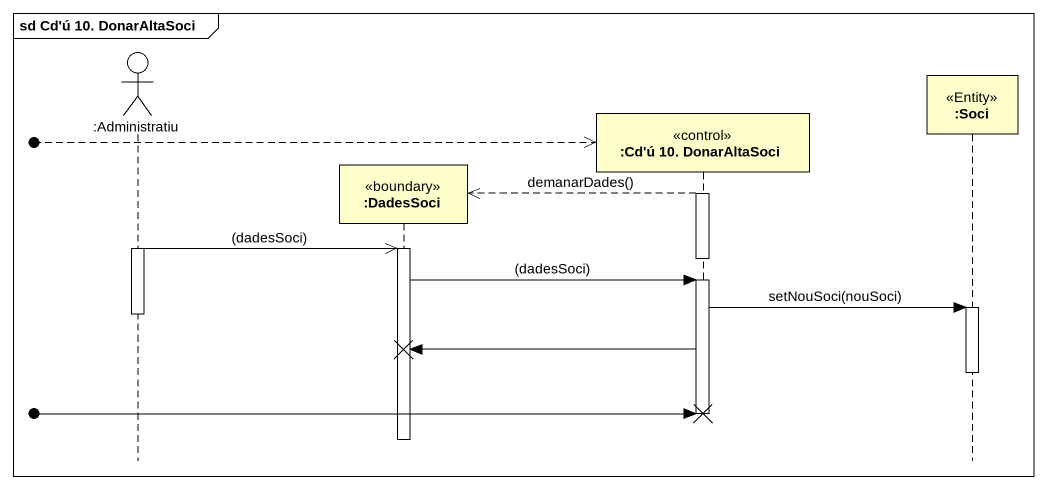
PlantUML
@startuml
mainframe sd Cd'ú 10. DonarAltaSoci
hide footbox
actor ":Administratiu" as Administratiu
participant ":DadesSoci" as DadesSoci <<boundary>>
participant ":Cd'ú 10. DonarAltaSoci" as Cd_ú_10_DonarAltaSoci <<control>>
participant ":Soci" as Soci <<Entity>>

[o-->> Cd_ú_10_DonarAltaSoci
activate Cd_ú_10_DonarAltaSoci
Cd_ú_10_DonarAltaSoci -->> DadesSoci ** : demanarDades()
activate Administratiu
Administratiu ->> DadesSoci : (dadesSoci)
activate DadesSoci
deactivate Cd_ú_10_DonarAltaSoci
DadesSoci -> Cd_ú_10_DonarAltaSoci : (dadesSoci)
activate Cd_ú_10_DonarAltaSoci
Cd_ú_10_DonarAltaSoci -> Soci : setNouSoci(nouSoci)
activate Soci
deactivate Administratiu
Cd_ú_10_DonarAltaSoci -> DadesSoci !!
deactivate Soci
[o-> Cd_ú_10_DonarAltaSoci
deactivate Cd_ú_10_DonarAltaSoci
deactivate DadesSoci
@enduml
